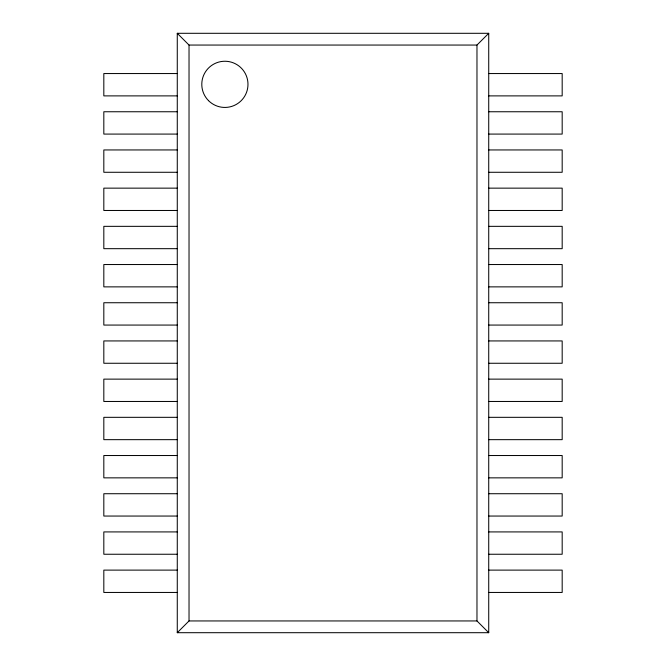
<?xml version="1.0" encoding="UTF-8"?>
<svg xmlns="http://www.w3.org/2000/svg" width="666" height="666" viewBox="0 0 666 666"><rect width="100%" height="100%" fill="white"/><g stroke="black" fill="none" stroke-linecap="round" stroke-linejoin="round"><path stroke-width="1" d="M488.727 632.7L476.973 620.945L476.973 45.055L488.727 33.3L177.273 33.3L177.273 632.7L488.727 632.7L488.727 33.3M177.273 632.7L189.027 620.945L189.027 45.055L177.273 33.3M189.027 45.055L476.973 45.055M177.273 73.551L103.821 73.551L103.821 95.887L177.273 95.887M488.727 73.551L562.179 73.551L562.179 95.887L488.727 95.887M177.273 111.755L103.821 111.755L103.821 134.082L177.273 134.082M488.727 111.755L562.179 111.755L562.179 134.082L488.727 134.082M177.273 149.95L103.821 149.95L103.821 172.278L177.273 172.278M488.727 149.95L562.179 149.95L562.179 172.278L488.727 172.278M177.273 188.145L103.821 188.145L103.821 210.473L177.273 210.473M488.727 188.145L562.179 188.145L562.179 210.473L488.727 210.473M177.273 226.34L103.821 226.34L103.821 248.676L177.273 248.676M488.727 226.34L562.179 226.34L562.179 248.676L488.727 248.676M177.273 264.535L103.821 264.535L103.821 286.871L177.273 286.871M488.727 264.535L562.179 264.535L562.179 286.871L488.727 286.871M177.273 302.739L103.821 302.739L103.821 325.066L177.273 325.066M488.727 302.739L562.179 302.739L562.179 325.066L488.727 325.066M177.273 340.934L103.821 340.934L103.821 363.261L177.273 363.261M488.727 340.934L562.179 340.934L562.179 363.261L488.727 363.261M177.273 379.129L103.821 379.129L103.821 401.465L177.273 401.465M488.727 379.129L562.179 379.129L562.179 401.465L488.727 401.465M177.273 417.324L103.821 417.324L103.821 439.66L177.273 439.66M488.727 417.324L562.179 417.324L562.179 439.66L488.727 439.66M177.273 455.527L103.821 455.527L103.821 477.855L177.273 477.855M488.727 455.527L562.179 455.527L562.179 477.855L488.727 477.855M177.273 493.722L103.821 493.722L103.821 516.05L177.273 516.05M488.727 493.722L562.179 493.722L562.179 516.05L488.727 516.05M177.273 531.918L103.821 531.918L103.821 554.245L177.273 554.245M488.727 531.918L562.179 531.918L562.179 554.245L488.727 554.245M177.273 570.113L103.821 570.113L103.821 592.449L177.273 592.449M488.727 570.113L562.179 570.113L562.179 592.449L488.727 592.449M189.027 620.945L476.973 620.945M208.558 100.674A23.094 23.094 0 0 0 247.194 90.318A23.094 23.094 0 0 0 218.906 62.038A23.094 23.094 0 0 0 208.558 100.674"/></g></svg>
